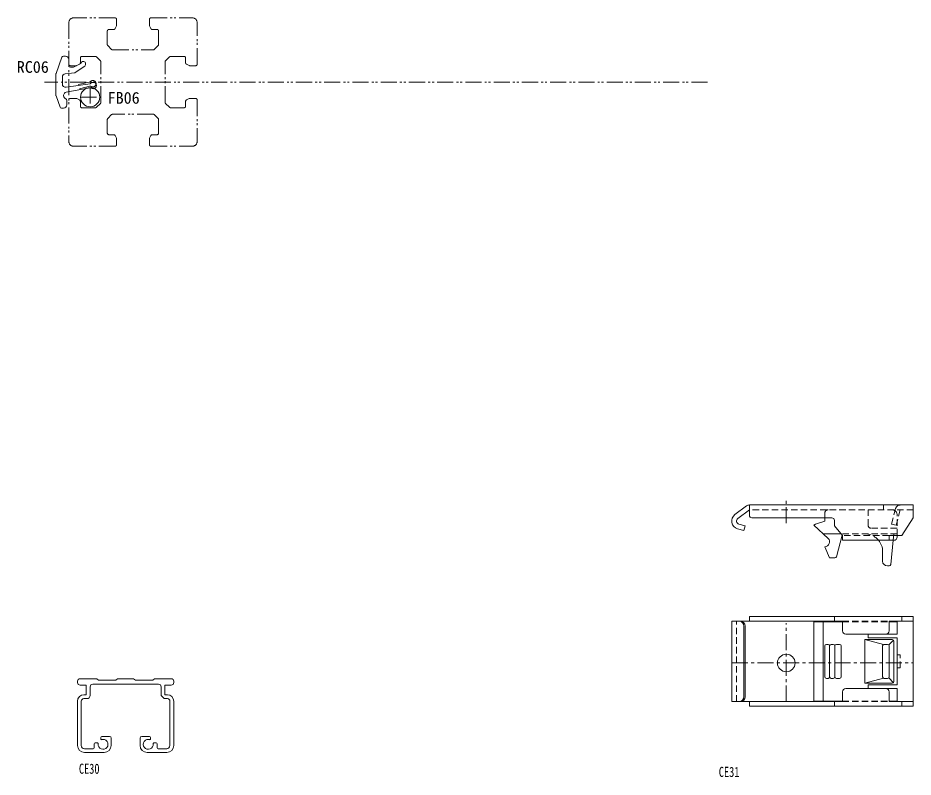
# Model space of a CAD drawing. Units: millimetres on the paper. Extents: x -610 to 165, y -419 to -180.
# Drawn here: x -610.4 to -331.4, y -417.1 to -180.5 of the extents above; entities that cross this region are included whole.
import ezdxf
from ezdxf.enums import TextEntityAlignment as Align

# ---------------------------------------------------------------- set-up
doc = ezdxf.new("R2010")
doc.units = ezdxf.units.MM
for name, pattern in [('CHAIN1', [8, 5, -1, 1, -1]), ('DASHED2', [3, 2, -1]), ('DOUBLE_CHAIN1', [8.8, 5, -1, 0.6, -0.6, 0.6, -1])]:
    doc.linetypes.add(name, pattern=pattern)
doc.layers.add('0-0', color=7, linetype='Continuous', lineweight=18)
doc.layers.add('0-1', color=4, linetype='DOUBLE_CHAIN1', lineweight=18)
doc.styles.add('ＭＳ ゴシック', font='')
doc.styles.get('ＭＳ ゴシック').set_extended_font_data('MS Gothic')

msp = doc.modelspace()

# ---------------------------------------------------------------- linework, layer by layer
at = {"layer": '0-0'}
for p, q in [((-595.5, -192.4), (-596.15, -192.4)), ((-596.62, -192.729), (-598.47, -197.812)), ((-594.5, -195.4), (-594.5, -193.4)), ((-589.8, -194.1), (-590.2, -194.1)), ((-589.3, -195.132), (-589.3, -194.6)), ((-598.5, -197.983), (-598.5, -204.665)), ((-595.602, -197.908), (-592.723, -197.613)), ((-593.218, -195.9), (-594, -195.9)), ((-592.497, -197.531), (-589.523, -195.548)), ((-596.5, -201.141), (-596.5, -198.903)), ((-587.88, -201.027), (-595.354, -202.131)), ((-595.321, -203.672), (-587.967, -202.252)), ((-598.47, -204.836), (-597.22, -208.271)), ((-595.246, -205.954), (-595.839, -205.361)), ((-595.1, -207.6), (-595.1, -206.307)), ((-596.75, -208.6), (-596.1, -208.6)), ((-383.35, -332.606), (-386.95, -335.306)), ((-382.45, -333.806), (-386.05, -336.506)), ((-331.45, -332.306), (-382.45, -332.306)), ((-382.45, -332.306), (-382.45, -335.506)), ((-331.45, -332.306), (-331.45, -336.306)), ((-356.75, -336.306), (-381.65, -336.306)), ((-358.95, -336.306), (-358.95, -337.306)), ((-355.95, -337.106), (-355.95, -338.806)), ((-334.95, -341.806), (-331.45, -336.306)), ((-384.145, -340.253), (-386.108, -339.718)), ((-383.75, -338.806), (-385.713, -338.27)), ((-383.75, -338.806), (-384.145, -340.253)), ((-362.35, -338.606), (-357.93, -342.706)), ((-355.95, -338.806), (-353.45, -341.806)), ((-353.867, -341.306), (-359.44, -341.306)), ((-355.351, -348.434), (-353.551, -341.684)), ((-353.45, -341.806), (-353.45, -343.306)), ((-334.95, -341.806), (-338.95, -341.806)), ((-338.95, -341.806), (-338.95, -343.306)), ((-336.45, -341.806), (-336.45, -342.306)), ((-357.45, -348.806), (-358.95, -345.306)), ((-337.45, -343.306), (-353.45, -343.306)), ((-338.405, -350.855), (-337.65, -343.306)), ((-340.95, -346.806), (-340.95, -349.806)), ((-355.834, -348.806), (-357.45, -348.806)), ((-338.903, -351.306), (-339.45, -351.306)), ((-382.45, -367.047), (-331.45, -367.047)), ((-355.95, -367.047), (-355.95, -368.547)), ((-334.95, -367.047), (-334.95, -368.547)), ((-331.45, -395.047), (-331.45, -367.047)), ((-387.95, -393.547), (-387.95, -368.547)), ((-383.75, -392.047), (-383.75, -370.047)), ((-382.45, -368.547), (-353.45, -368.547)), ((-362.35, -368.697), (-362.35, -393.397)), ((-362.35, -368.697), (-353.45, -368.697)), ((-359.44, -368.697), (-359.44, -393.397)), ((-353.45, -368.547), (-353.45, -371.547)), ((-338.95, -368.547), (-338.95, -371.547)), ((-338.95, -368.547), (-331.45, -368.547)), ((-338.95, -368.697), (-336.45, -368.697)), ((-336.45, -368.697), (-336.45, -372.547)), ((-352.45, -372.547), (-339.95, -372.547)), ((-345.45, -372.547), (-336.45, -372.547)), ((-345.45, -372.547), (-345.45, -373.747)), ((-358.95, -376.247), (-358.95, -385.847)), ((-358.45, -375.747), (-357.95, -375.747)), ((-357.45, -376.247), (-357.45, -385.847)), ((-356.95, -375.747), (-356.334, -375.747)), ((-355.834, -376.247), (-355.834, -385.847)), ((-355.334, -375.747), (-354.367, -375.747)), ((-353.867, -376.247), (-353.867, -385.847)), ((-346.45, -374.247), (-337.95, -374.247)), ((-345.45, -373.747), (-336.45, -373.747)), ((-340.95, -376.247), (-340.95, -385.847)), ((-340.45, -375.747), (-339.403, -375.747)), ((-338.903, -376.247), (-338.903, -385.847)), ((-337.45, -374.747), (-337.45, -387.347)), ((-336.45, -373.747), (-336.45, -388.347)), ((-336.45, -379.047), (-335.45, -379.047)), ((-336.45, -383.047), (-335.45, -383.047)), ((-591.794, -387.651), (-591.794, -387.251)), ((-561.794, -387.251), (-561.794, -387.651)), ((-358.45, -386.347), (-357.95, -386.347)), ((-356.95, -386.347), (-356.334, -386.347)), ((-355.334, -386.347), (-354.367, -386.347)), ((-340.45, -386.347), (-339.403, -386.347)), ((-587.844, -388.951), (-587.844, -391.651)), ((-566.544, -388.151), (-587.044, -388.151)), ((-565.744, -391.651), (-565.744, -388.951)), ((-352.45, -389.547), (-339.95, -389.547)), ((-346.45, -387.847), (-337.95, -387.847)), ((-345.45, -388.347), (-336.45, -388.347)), ((-345.45, -389.547), (-345.45, -388.347)), ((-345.45, -389.547), (-336.45, -389.547)), ((-336.45, -393.397), (-336.45, -389.547)), ((-588.844, -392.651), (-589.794, -392.651)), ((-353.45, -393.547), (-353.45, -390.547)), ((-338.95, -393.547), (-338.95, -390.547)), ((-591.794, -407.251), (-591.794, -393.451)), ((-590.594, -393.451), (-590.594, -407.251)), ((-562.994, -407.251), (-562.994, -393.451)), ((-561.794, -393.451), (-561.794, -407.251)), ((-387.95, -393.547), (-382.45, -393.547)), ((-382.45, -395.047), (-382.45, -393.547)), ((-382.45, -393.547), (-353.45, -393.547)), ((-382.45, -395.047), (-331.45, -395.047)), ((-362.35, -393.397), (-353.45, -393.397)), ((-355.95, -393.547), (-355.95, -395.047)), ((-338.95, -393.397), (-336.45, -393.397)), ((-338.95, -393.547), (-331.45, -393.547)), ((-334.95, -393.547), (-334.95, -395.047)), ((-586.594, -407.951), (-586.594, -406.751)), ((-586.294, -406.451), (-585.633, -406.451)), ((-584.494, -405.345), (-584.494, -404.751)), ((-584.194, -404.451), (-581.794, -404.451)), ((-581.294, -404.951), (-581.294, -407.251)), ((-572.294, -407.251), (-572.294, -404.951)), ((-571.794, -404.451), (-569.394, -404.451)), ((-569.094, -404.751), (-569.094, -405.345)), ((-567.955, -406.451), (-567.294, -406.451)), ((-566.994, -406.751), (-566.994, -407.951)), ((-589.594, -408.251), (-586.894, -408.251)), ((-583.494, -409.451), (-589.594, -409.451)), ((-563.994, -409.451), (-570.094, -409.451)), ((-566.694, -408.251), (-563.994, -408.251))]:
    msp.add_line(p, q, dxfattribs=at)
at = {"layer": '0-0', "color": 4, "linetype": 'CHAIN1'}
for p, q in [((-370.95, -337.958), (-370.95, -330.534)), ((-370.95, -393.544), (-370.95, -369.162)), ((-387.95, -381.547), (-331.45, -381.547))]:
    msp.add_line(p, q, dxfattribs=at)
at = {"layer": '0-0', "color": 4, "linetype": 'DASHED2'}
for p, q in [((-331.45, -333.806), (-382.45, -333.806)), ((-345.45, -338.706), (-345.45, -333.806)), ((-340.67, -333.806), (-340.67, -332.306)), ((-336.899, -333.417), (-338.193, -338.247)), ((-335.45, -333.806), (-336.744, -338.635)), ((-358.95, -336.306), (-358.95, -334.806)), ((-336.45, -341.806), (-336.45, -335.306)), ((-336.45, -339.506), (-344.65, -339.506)), ((-336.744, -338.635), (-338.193, -338.247)), ((-336.45, -341.306), (-353.867, -341.306)), ((-338.95, -341.806), (-353.45, -341.806)), ((-337.65, -343.306), (-337.45, -341.306)), ((-386.45, -393.547), (-386.45, -368.547)), ((-353.45, -368.547), (-338.95, -368.547)), ((-353.45, -368.697), (-338.95, -368.697)), ((-335.45, -383.047), (-335.45, -379.047)), ((-353.45, -393.397), (-338.95, -393.397)), ((-353.45, -393.547), (-338.95, -393.547))]:
    msp.add_line(p, q, dxfattribs=at)
at = {"layer": '0-0', "color": 4}
for p, q in [((-384.145, -370.047), (-384.145, -392.047)), ((-346.45, -374.247), (-346.45, -387.847)), ((-340.702, -375.815), (-346.45, -374.247)), ((-339.047, -375.896), (-337.594, -374.396)), ((-340.702, -386.279), (-346.45, -387.847)), ((-339.047, -386.198), (-337.594, -387.698))]:
    msp.add_line(p, q, dxfattribs=at)
at = {"layer": '0-0'}
for points in [[(-590.7, -194.6), (-590.7, -194.7), (-592.994, -195.847)], [(-362.35, -338.606), (-361.85, -338.306), (-358.95, -337.306)], [(-387.95, -368.547), (-382.45, -368.547), (-382.45, -367.047)], [(-590.994, -386.451), (-585.794, -386.451), (-585.239, -386.951), (-579.85, -386.951), (-579.294, -386.451), (-574.294, -386.451), (-573.739, -386.951), (-568.35, -386.951), (-567.794, -386.451), (-562.594, -386.451)], [(-589.794, -391.451), (-589.044, -391.451), (-589.044, -388.451), (-590.994, -388.451)], [(-562.594, -388.451), (-564.544, -388.451), (-564.544, -391.451), (-563.794, -391.451)], [(-563.794, -392.651), (-564.744, -392.651), (-565.744, -391.651)]]:
    msp.add_lwpolyline(points, dxfattribs=at)
for centre, radius in [((-587.833, -205.2), 3), ((-370.95, -381.547), 2.75)]:
    msp.add_circle(centre, radius, dxfattribs=at)
for centre, radius, start, end in [((-596.15, -192.9), 0.5, 90, 160), ((-595.5, -193.4), 1, 0, 90), ((-590.2, -194.6), 0.5, 90, 180), ((-589.8, -194.6), 0.5, 0, 90), ((-589.8, -195.132), 0.5, 303.69007, 0), ((-598, -197.983), 0.5, 160, 180), ((-595.5, -198.903), 1, 95.85601, 180), ((-594, -195.4), 0.5, 180, 270), ((-593.218, -195.4), 0.5, 270, 296.56505), ((-592.774, -197.115), 0.5, 275.85601, 303.69007), ((-586.9, -201.6), 1, 229.60955, 134.60138), ((-595.5, -201.141), 1, 180, 278.40337), ((-587.872, -202.742), 0.5, 49.60955, 100.93382), ((-587.953, -200.532), 0.5, 278.40337, 314.60138), ((-598, -204.665), 0.5, 180, 200), ((-595.132, -204.654), 1, 100.93382, 225), ((-595.6, -206.307), 0.5, 0, 45), ((-596.75, -208.1), 0.5, 200, 270), ((-596.1, -207.6), 1, 270, 0), ((-382.45, -333.806), 1.5, 90, 126.8699), ((-385.45, -337.306), 2.5, 126.8699, 254.74921), ((-385.45, -337.306), 1, 126.8699, 254.74921), ((-381.65, -335.506), 0.8, 180, 270), ((-356.75, -337.106), 0.8, 0, 90), ((-358.95, -343.806), 1.5, 270, 47.14968), ((-337.45, -342.306), 1, 270, 0), ((-346.45, -346.806), 5.5, 0, 39.5212), ((-355.834, -348.306), 0.5, 270, 345.06858), ((-339.45, -349.806), 1.5, 180, 270), ((-338.903, -350.806), 0.5, 270, 354.28941), ((-385.25, -370.047), 1.5, 0, 90), ((-352.45, -371.547), 1, 180, 270), ((-339.95, -371.547), 1, 270, 0), ((-358.45, -376.247), 0.5, 90, 180), ((-357.95, -376.247), 0.5, 0, 90), ((-356.95, -376.247), 0.5, 90, 180), ((-356.334, -376.247), 0.5, 0, 90), ((-355.334, -376.247), 0.5, 90, 180), ((-354.367, -376.247), 0.5, 0, 90), ((-340.45, -376.247), 0.5, 90, 180), ((-339.403, -376.247), 0.5, 0, 90), ((-337.95, -374.747), 0.5, 0, 90), ((-590.994, -387.251), 0.8, 90, 180), ((-590.994, -387.651), 0.8, 180, 270), ((-562.594, -387.251), 0.8, 0, 90), ((-562.594, -387.651), 0.8, 270, 0), ((-358.45, -385.847), 0.5, 180, 270), ((-357.95, -385.847), 0.5, 270, 0), ((-356.95, -385.847), 0.5, 180, 270), ((-356.334, -385.847), 0.5, 270, 0), ((-355.334, -385.847), 0.5, 180, 270), ((-354.367, -385.847), 0.5, 270, 0), ((-340.45, -385.847), 0.5, 180, 270), ((-339.403, -385.847), 0.5, 270, 0), ((-337.95, -387.347), 0.5, 270, 0), ((-587.044, -388.951), 0.8, 90, 180), ((-566.544, -388.951), 0.8, 360, 90), ((-352.45, -390.547), 1, 90, 180), ((-339.95, -390.547), 1, 0, 90), ((-589.794, -393.451), 2, 90, 180), ((-589.794, -393.451), 0.8, 90, 180), ((-588.844, -391.651), 1, 270, 360), ((-563.794, -393.451), 2, 0, 90), ((-563.794, -393.451), 0.8, 0, 90), ((-385.25, -392.047), 1.5, 270, 0), ((-586.294, -406.751), 0.3, 90, 180), ((-585.633, -406.701), 0.25, 353.62063, 90), ((-583.844, -406.901), 1.55, 173.62063, 109.47122), ((-584.194, -404.751), 0.3, 90, 180), ((-584.394, -405.345), 0.1, 180, 289.47122), ((-581.794, -404.951), 0.5, 0, 90), ((-571.794, -404.951), 0.5, 90, 180), ((-569.744, -406.901), 1.55, 70.52878, 6.37937), ((-569.394, -404.751), 0.3, 0, 90), ((-569.194, -405.345), 0.1, 250.52878, 0), ((-567.955, -406.701), 0.25, 90, 186.37937), ((-567.294, -406.751), 0.3, 360, 90), ((-589.594, -407.251), 2.2, 180, 270), ((-589.594, -407.251), 1, 180, 270), ((-586.894, -407.951), 0.3, 270, 360), ((-583.494, -407.251), 2.2, 270, 360), ((-570.094, -407.251), 2.2, 180, 270), ((-566.694, -407.951), 0.3, 180, 270), ((-563.994, -407.251), 2.2, 270, 0), ((-563.994, -407.251), 1, 270, 0)]:
    msp.add_arc(centre, radius, start, end, dxfattribs=at)
at = {"layer": '0-0', "color": 4, "linetype": 'DASHED2'}
for centre, radius, start, end in [((-357.95, -334.806), 1, 90, 180), ((-337.95, -335.306), 1.5, 0, 90), ((-335.45, -333.806), 1.5, 90, 165), ((-344.65, -338.706), 0.8, 180, 270), ((-346.45, -346.806), 5.5, 39.5212, 90)]:
    msp.add_arc(centre, radius, start, end, dxfattribs=at)
at = {"layer": '0-0', "color": 4}
for centre, start, end in [((-385.645, -370.047), 0, 90), ((-385.645, -392.047), 270, 0)]:
    msp.add_arc(centre, 1.5, start, end, dxfattribs=at)
at = {"layer": '0-1'}
for p, q in [((-580.1, -180.5), (-593, -180.5)), ((-579.6, -182.782), (-579.6, -181)), ((-569.4, -182.782), (-569.4, -181)), ((-568.9, -180.5), (-556, -180.5)), ((-594.5, -182), (-594.5, -219)), ((-579.653, -183.006), (-580.062, -183.824)), ((-569.347, -183.006), (-568.938, -183.824)), ((-554.5, -194.9), (-554.5, -182)), ((-582.5, -188.793), (-582.5, -184.6)), ((-582, -184.1), (-580.509, -184.1)), ((-567, -184.1), (-568.491, -184.1)), ((-566.5, -188.793), (-566.5, -184.6)), ((-582.354, -189.146), (-581.146, -190.354)), ((-567.854, -190.354), (-566.646, -189.146)), ((-580.793, -190.5), (-568.207, -190.5)), ((-591.994, -195.347), (-591.176, -194.938)), ((-590.9, -193), (-590.9, -194.491)), ((-586.207, -192.5), (-590.4, -192.5)), ((-585.854, -192.646), (-584.646, -193.854)), ((-584.5, -206.793), (-584.5, -194.207)), ((-564.5, -206.793), (-564.5, -194.207)), ((-563.146, -192.646), (-564.354, -193.854)), ((-562.793, -192.5), (-558.6, -192.5)), ((-558.1, -193), (-558.1, -194.491)), ((-557.006, -195.347), (-557.824, -194.938)), ((-592.218, -195.4), (-594, -195.4)), ((-556.782, -195.4), (-555, -195.4)), ((-395.512, -200.5), (-602.032, -200.5)), ((-588.025, -200.521), (-591.617, -201.305)), ((-591.209, -202.592), (-588.028, -201.749)), ((-592.218, -205.6), (-594, -205.6)), ((-591.994, -205.653), (-591.176, -206.062)), ((-557.006, -205.653), (-557.824, -206.062)), ((-556.782, -205.6), (-555, -205.6)), ((-554.5, -206.1), (-554.5, -219)), ((-590.9, -208), (-590.9, -206.509)), ((-586.207, -208.5), (-590.4, -208.5)), ((-584.646, -207.146), (-585.854, -208.354)), ((-564.354, -207.146), (-563.146, -208.354)), ((-562.793, -208.5), (-558.6, -208.5)), ((-558.1, -208), (-558.1, -206.509)), ((-581.146, -210.646), (-582.354, -211.854)), ((-568.207, -210.5), (-580.793, -210.5)), ((-566.646, -211.854), (-567.854, -210.646)), ((-582.5, -212.207), (-582.5, -216.4)), ((-566.5, -212.207), (-566.5, -216.4)), ((-582, -216.9), (-580.509, -216.9)), ((-579.653, -217.994), (-580.062, -217.176)), ((-569.347, -217.994), (-568.938, -217.176)), ((-567, -216.9), (-568.491, -216.9)), ((-579.6, -218.218), (-579.6, -220)), ((-569.4, -218.218), (-569.4, -220)), ((-580.1, -220.5), (-593, -220.5)), ((-568.9, -220.5), (-556, -220.5))]:
    msp.add_line(p, q, dxfattribs=at)
at = {"layer": '0-1', "linetype": 'CHAIN1'}
for p, q in [((-587.833, -202.2), (-587.833, -208.2)), ((-590.833, -205.2), (-585.067, -205.2))]:
    msp.add_line(p, q, dxfattribs=at)
at = {"layer": '0-1'}
for centre, radius, start, end in [((-593, -182), 1.5, 90, 180), ((-580.1, -181), 0.5, 0, 90), ((-568.9, -181), 0.5, 90, 180), ((-556, -182), 1.5, 0, 90), ((-580.509, -183.6), 0.5, 270, 333.43494), ((-580.1, -182.782), 0.5, 333.43494, 0), ((-568.9, -182.782), 0.5, 180, 206.56505), ((-568.491, -183.6), 0.5, 206.56505, 270), ((-582, -184.6), 0.5, 90, 180), ((-567, -184.6), 0.5, 0, 90), ((-582, -188.793), 0.5, 180, 225), ((-567, -188.793), 0.5, 315, 0), ((-580.793, -190), 0.5, 225, 270), ((-568.207, -190), 0.5, 270, 315), ((-594, -194.9), 0.5, 180, 270), ((-591.4, -194.491), 0.5, 296.56505, 0), ((-590.4, -193), 0.5, 90, 180), ((-586.207, -193), 0.5, 45, 90), ((-585, -194.207), 0.5, 0, 45), ((-564, -194.207), 0.5, 135, 180), ((-562.793, -193), 0.5, 90, 135), ((-558.6, -193), 0.5, 0, 90), ((-557.6, -194.491), 0.5, 180, 243.43494), ((-555, -194.9), 0.5, 270, 0), ((-592.218, -194.9), 0.5, 270, 296.56505), ((-556.782, -194.9), 0.5, 243.43494, 270), ((-588.132, -200.033), 0.5, 282.31246, 318.51047), ((-587.008, -201.027), 1, 233.51865, 138.51047), ((-587.9, -202.233), 0.5, 53.51865, 104.84291), ((-594, -206.1), 0.5, 90, 180), ((-592.218, -206.1), 0.5, 63.43494, 90), ((-591.4, -206.509), 0.5, 0, 63.43494), ((-557.6, -206.509), 0.5, 116.56505, 180), ((-556.782, -206.1), 0.5, 90, 116.56505), ((-555, -206.1), 0.5, 0, 90), ((-590.4, -208), 0.5, 180, 270), ((-586.207, -208), 0.5, 270, 315), ((-585, -206.793), 0.5, 315, 0), ((-564, -206.793), 0.5, 180, 224.99998), ((-562.793, -208), 0.5, 225, 270), ((-558.6, -208), 0.5, 270, 0), ((-582, -212.207), 0.5, 135, 180), ((-580.793, -211), 0.5, 90, 135), ((-568.207, -211), 0.5, 45, 90), ((-567, -212.207), 0.5, 0, 45), ((-582, -216.4), 0.5, 180, 270), ((-580.509, -217.4), 0.5, 26.56505, 90), ((-568.491, -217.4), 0.5, 90, 153.43494), ((-567, -216.4), 0.5, 270, 0), ((-593, -219), 1.5, 180, 270), ((-580.1, -220), 0.5, 270, 359.99998), ((-580.1, -218.218), 0.5, 359.99998, 26.56505), ((-568.9, -218.218), 0.5, 153.43494, 180), ((-568.9, -220), 0.5, 180, 270), ((-556, -219), 1.5, 270, 0)]:
    msp.add_arc(centre, radius, start, end, dxfattribs=at)

# ---------------------------------------------------------------- texts
at = {"layer": '0-0', "style": 'ＭＳ ゴシック'}
for s, p in [('RC06', (-610.703, -198.72)), ('FB06', (-582.388, -208.35))]:
    msp.add_text(s, height=3.666, dxfattribs=at).set_placement(p, align=Align.BOTTOM_LEFT)
at = {"layer": '0-0', "style": 'ＭＳ ゴシック', "width": 0.75}
for s, p in [('CE30', (-591.354, -417.014)), ('CE31', (-391.989, -418.004))]:
    msp.add_text(s, height=3.152, dxfattribs=at).set_placement(p, align=Align.BOTTOM_LEFT)

doc.saveas('drawing.dxf')
